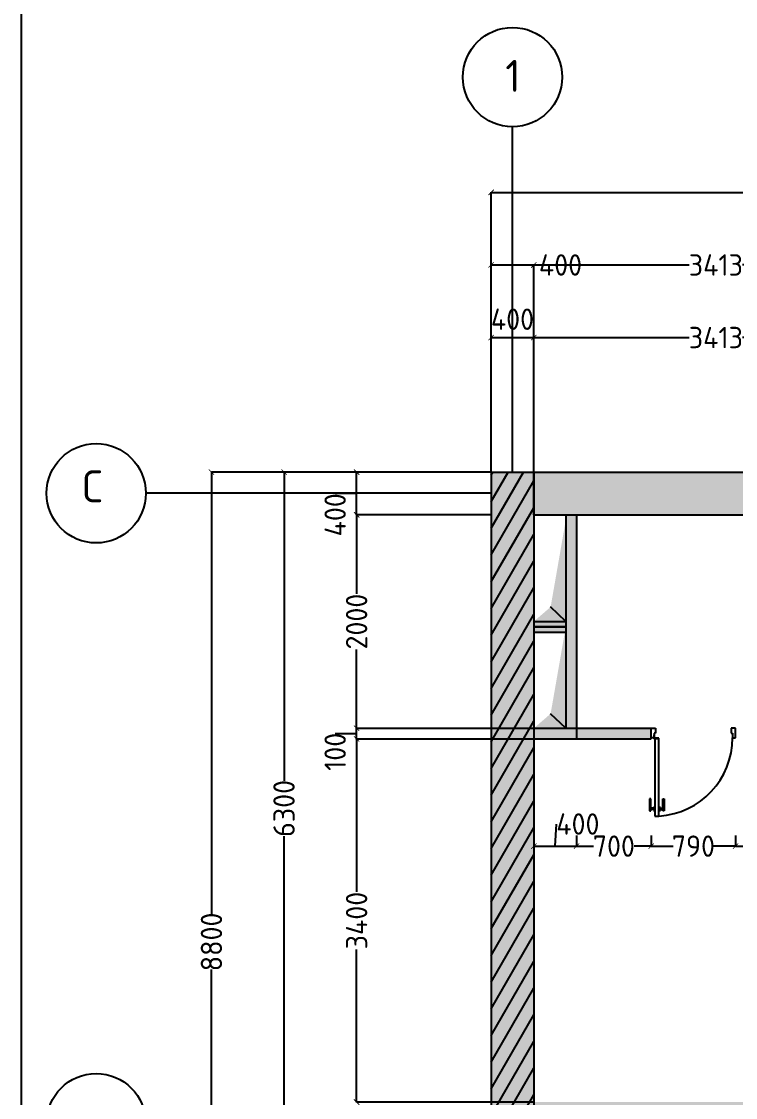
# Model space of a CAD drawing. Header units: inches. Extents: x -59797 to 874375, y -412711 to 5867.
# Drawn here: x 369539 to 376228, y -199150 to -189073 of the extents above; entities that cross this region are included whole.
import ezdxf

# ---------------------------------------------------------------- set-up
doc = ezdxf.new("R2010")
doc.units = ezdxf.units.IN
doc.header["$MEASUREMENT"] = 0
doc.layers.add('freecads.com', color=7, linetype='Continuous')
doc.styles.get("Standard").update_dxf_attribs({"font": 'GOST Common.ttf'})
doc.styles.add('{18b73a54-fa43-428c-adcb-c1c7bbdf2c84}', font='Simplex.shx')
doc.dimstyles.new('Copy of Standard', dxfattribs={"dimtxt": 120, "dimasz": 50, "dimexe": 0.18, "dimexo": 0.0625, "dimgap": 0.09, "dimtad": 0, "dimtih": 1, "dimtoh": 1, "dimdec": 0, "dimzin": 0, "dimdsep": 46, "dimtxsty": 'Standard', "dimblk": 'ARCHTICK', "dimcen": 0.09, "dimclrd": 250, "dimadec": 0, "dimazin": 0, "dimtfac": 1, "dimtdec": 0, "dimtofl": 0, "dimtmove": 0, "dimatfit": 3, "dimldrblk": 'ARCHTICK', "dimfxl": 100, "dimfxlon": 1, "dimtolj": 1, "dimtzin": 0, "dimarcsym": 0})

# ---------------------------------------------------------------- blocks, each defined once
blk = doc.blocks.new('Door')
at = {"layer": 'freecads.com'}
for p, q in [((80583, -19290), (80583, -19202)), ((80583, -19202), (80622, -19202)), ((80622, -19202), (80622, -19249)), ((81373, -19202), (81333, -19202)), ((81333, -19202), (81333, -19249)), ((81373, -19290), (81373, -19202)), ((80612, -19290), (80583, -19290)), ((80610, -19290), (80610, -19264)), ((80610, -19264), (80612, -19264)), ((80612, -19290), (80610, -19290)), ((80622, -19249), (80612, -19249)), ((80612, -19249), (80612, -19290)), ((80612, -19264), (80612, -19290)), ((80617, -19295), (80617, -20026)), ((80656, -19295), (80617, -19295)), ((80643, -19295), (80617, -19295)), ((80617, -19295), (80617, -19297)), ((80617, -19297), (80643, -19297)), ((80643, -19297), (80643, -19295)), ((80656, -20026), (80656, -19295)), ((81333, -19249), (81344, -19249)), ((81344, -19249), (81344, -19290)), ((81344, -19290), (81373, -19290)), ((80581, -19863), (80567, -19863)), ((80567, -19863), (80567, -19975)), ((80581, -19975), (80581, -19863)), ((80612, -19951), (80581, -19951)), ((80617, -19936), (80612, -19936)), ((80612, -19936), (80612, -19980)), ((80617, -19980), (80617, -19936)), ((80656, -19980), (80656, -19936)), ((80656, -19936), (80660, -19936)), ((80660, -19936), (80660, -19980)), ((80660, -19951), (80692, -19951)), ((80692, -19975), (80692, -19863)), ((80692, -19863), (80705, -19863)), ((80705, -19863), (80705, -19975)), ((80567, -19975), (80581, -19975)), ((80612, -19964), (80581, -19964)), ((80612, -19980), (80617, -19980)), ((80617, -20026), (80656, -20026)), ((80660, -19980), (80656, -19980)), ((80660, -19964), (80692, -19964)), ((80705, -19975), (80692, -19975))]:
    blk.add_line(p, q, dxfattribs=at)
blk.add_circle((80613, -19294), 5.27, dxfattribs=at)
blk.add_arc((80613, -19294), 731, 273.3966, 0.2994, dxfattribs=at)
blk = doc.blocks.new('_ArchTick')
at = {"color": 0, "linetype": 'ByBlock', "const_width": 0.15}
blk.add_lwpolyline([(-0.5, -0.5), (0.5, 0.5)], dxfattribs=at)
blk = doc.blocks.new('*D104')
at = {"color": 0, "lineweight": -2, "transparency": 16777216}
for p, q in [((373938, -193293), (373938, -192032)), ((374338, -193293), (374338, -192032))]:
    blk.add_line(p, q, dxfattribs=at)
at = {"color": 250, "lineweight": -2, "transparency": 16777216}
blk.add_line((373938, -192033), (374338, -192033), dxfattribs=at)
at = {"layer": 'Defpoints', "color": 0, "transparency": 16777216}
for p in [(374338, -192033), (373938, -193293), (374338, -193293)]:
    blk.add_point(p, dxfattribs=at)
at = {"color": 250, "lineweight": -2, "transparency": 16777216, "xscale": 50, "yscale": 50, "zscale": 50, "rotation": 180}
blk.add_blockref('_ArchTick', (373938, -192033), dxfattribs=at)
at = {"color": 250, "lineweight": -2, "transparency": 16777216, "xscale": 50, "yscale": 50, "zscale": 50}
blk.add_blockref('_ArchTick', (374338, -192033), dxfattribs=at)
at = {"color": 0, "transparency": 16777216, "insert": (374138, -191861), "char_height": 200, "attachment_point": 5}
blk.add_mtext('\\A1;400', dxfattribs=at)
blk = doc.blocks.new('*D105')
at = {"color": 0, "lineweight": -2, "transparency": 16777216}
for p, q in [((374338, -193293), (374338, -192032)), ((377751, -193293), (377751, -192032))]:
    blk.add_line(p, q, dxfattribs=at)
at = {"color": 250, "lineweight": -2, "transparency": 16777216}
for p, q in [((374338, -192033), (375794, -192033)), ((377751, -192033), (376294, -192033))]:
    blk.add_line(p, q, dxfattribs=at)
at = {"layer": 'Defpoints', "color": 0, "transparency": 16777216}
for p in [(377751, -192033), (374338, -193293), (377751, -193293)]:
    blk.add_point(p, dxfattribs=at)
at = {"color": 250, "lineweight": -2, "transparency": 16777216, "xscale": 50, "yscale": 50, "zscale": 50, "rotation": 180}
blk.add_blockref('_ArchTick', (374338, -192033), dxfattribs=at)
at = {"color": 250, "lineweight": -2, "transparency": 16777216, "xscale": 50, "yscale": 50, "zscale": 50}
blk.add_blockref('_ArchTick', (377751, -192033), dxfattribs=at)
at = {"color": 0, "transparency": 16777216, "insert": (376044, -192033), "char_height": 200, "attachment_point": 5}
blk.add_mtext('\\A1;3413', dxfattribs=at)
blk = doc.blocks.new('*D112')
at = {"color": 0, "lineweight": -2, "transparency": 16777216}
for p, q in [((373938, -193293), (373938, -191352)), ((374338, -193293), (374338, -191352))]:
    blk.add_line(p, q, dxfattribs=at)
at = {"color": 250, "lineweight": -2, "transparency": 16777216}
for p, q in [((373938, -191353), (374338, -191353)), ((374338, -191353), (374388, -191353))]:
    blk.add_line(p, q, dxfattribs=at)
at = {"layer": 'Defpoints', "color": 0, "transparency": 16777216}
for p in [(374338, -191353), (373938, -193293), (374338, -193293)]:
    blk.add_point(p, dxfattribs=at)
at = {"color": 250, "lineweight": -2, "transparency": 16777216, "xscale": 50, "yscale": 50, "zscale": 50, "rotation": 180}
blk.add_blockref('_ArchTick', (373938, -191353), dxfattribs=at)
at = {"color": 250, "lineweight": -2, "transparency": 16777216, "xscale": 50, "yscale": 50, "zscale": 50}
blk.add_blockref('_ArchTick', (374338, -191353), dxfattribs=at)
at = {"color": 0, "transparency": 16777216, "insert": (374588, -191353), "char_height": 200, "attachment_point": 5}
blk.add_mtext('\\A1;400', dxfattribs=at)
blk = doc.blocks.new('*D113')
at = {"color": 0, "lineweight": -2, "transparency": 16777216}
for p, q in [((374338, -193293), (374338, -191352)), ((377751, -193293), (377751, -191352))]:
    blk.add_line(p, q, dxfattribs=at)
at = {"color": 250, "lineweight": -2, "transparency": 16777216}
for p, q in [((374338, -191353), (375794, -191353)), ((377751, -191353), (376294, -191353))]:
    blk.add_line(p, q, dxfattribs=at)
at = {"layer": 'Defpoints', "color": 0, "transparency": 16777216}
for p in [(377751, -191353), (374338, -193293), (377751, -193293)]:
    blk.add_point(p, dxfattribs=at)
at = {"color": 250, "lineweight": -2, "transparency": 16777216, "xscale": 50, "yscale": 50, "zscale": 50, "rotation": 180}
blk.add_blockref('_ArchTick', (374338, -191353), dxfattribs=at)
at = {"color": 250, "lineweight": -2, "transparency": 16777216, "xscale": 50, "yscale": 50, "zscale": 50}
blk.add_blockref('_ArchTick', (377751, -191353), dxfattribs=at)
at = {"color": 0, "transparency": 16777216, "insert": (376044, -191353), "char_height": 200, "attachment_point": 5}
blk.add_mtext('\\A1;3413', dxfattribs=at)
blk = doc.blocks.new('*D117')
at = {"color": 0, "lineweight": -2, "transparency": 16777216}
for p, q in [((373938, -193293), (373938, -190672)), ((385938, -193293), (385938, -190672))]:
    blk.add_line(p, q, dxfattribs=at)
at = {"color": 250, "lineweight": -2, "transparency": 16777216}
for p, q in [((373938, -190673), (379628, -190673)), ((385938, -190673), (380248, -190673))]:
    blk.add_line(p, q, dxfattribs=at)
at = {"layer": 'Defpoints', "color": 0, "transparency": 16777216}
for p in [(385938, -190673), (373938, -193293), (385938, -193293)]:
    blk.add_point(p, dxfattribs=at)
at = {"color": 250, "lineweight": -2, "transparency": 16777216, "xscale": 50, "yscale": 50, "zscale": 50, "rotation": 180}
blk.add_blockref('_ArchTick', (373938, -190673), dxfattribs=at)
at = {"color": 250, "lineweight": -2, "transparency": 16777216, "xscale": 50, "yscale": 50, "zscale": 50}
blk.add_blockref('_ArchTick', (385938, -190673), dxfattribs=at)
at = {"color": 0, "transparency": 16777216, "insert": (379938, -190673), "char_height": 200, "attachment_point": 5}
blk.add_mtext('\\A1;12000', dxfattribs=at)
blk = doc.blocks.new('*D140')
at = {"color": 0, "lineweight": -2, "transparency": 16777216}
for p, q in [((374738, -195793), (372677, -195793)), ((374338, -199193), (372677, -199193))]:
    blk.add_line(p, q, dxfattribs=at)
at = {"color": 250, "lineweight": -2, "transparency": 16777216}
for p, q in [((372678, -195793), (372678, -197223)), ((372678, -199193), (372678, -197763))]:
    blk.add_line(p, q, dxfattribs=at)
at = {"layer": 'Defpoints', "color": 0, "transparency": 16777216}
for p in [(372678, -195793), (374738, -195793), (374338, -199193)]:
    blk.add_point(p, dxfattribs=at)
at = {"color": 250, "lineweight": -2, "transparency": 16777216, "xscale": 50, "yscale": 50, "zscale": 50}
for p, rotation in [((372678, -195793), 90), ((372678, -199193), 270)]:
    blk.add_blockref('_ArchTick', p, dxfattribs=dict(at, rotation=rotation))
at = {"color": 0, "transparency": 16777216, "insert": (372678, -197493), "char_height": 200, "attachment_point": 5, "rotation": 90}
blk.add_mtext('\\A1;3400', dxfattribs=at)
blk = doc.blocks.new('*D141')
at = {"color": 0, "lineweight": -2, "transparency": 16777216}
for p, q in [((374738, -195693), (372677, -195693)), ((374738, -195793), (372677, -195793))]:
    blk.add_line(p, q, dxfattribs=at)
at = {"color": 250, "lineweight": -2, "transparency": 16777216}
for p, q in [((372678, -195793), (372678, -195693)), ((372678, -195743), (372477, -195743)), ((372477, -195743), (372477, -195743))]:
    blk.add_line(p, q, dxfattribs=at)
at = {"layer": 'Defpoints', "color": 0, "transparency": 16777216}
for p in [(372678, -195693), (374738, -195693), (374738, -195793)]:
    blk.add_point(p, dxfattribs=at)
at = {"color": 250, "lineweight": -2, "transparency": 16777216, "xscale": 50, "yscale": 50, "zscale": 50}
for p, rotation in [((372678, -195693), 90), ((372678, -195793), 270)]:
    blk.add_blockref('_ArchTick', p, dxfattribs=dict(at, rotation=rotation))
at = {"color": 0, "transparency": 16777216, "insert": (372477, -195913), "char_height": 200, "attachment_point": 5, "rotation": 90}
blk.add_mtext('\\A1;100', dxfattribs=at)
blk = doc.blocks.new('*D142')
at = {"color": 0, "lineweight": -2, "transparency": 16777216}
for p, q in [((373938, -193693), (372677, -193693)), ((374738, -195693), (372677, -195693))]:
    blk.add_line(p, q, dxfattribs=at)
at = {"color": 250, "lineweight": -2, "transparency": 16777216}
for p, q in [((372678, -193693), (372678, -194433)), ((372678, -195693), (372678, -194953))]:
    blk.add_line(p, q, dxfattribs=at)
at = {"layer": 'Defpoints', "color": 0, "transparency": 16777216}
for p in [(372678, -193693), (373938, -193693), (374738, -195693)]:
    blk.add_point(p, dxfattribs=at)
at = {"color": 250, "lineweight": -2, "transparency": 16777216, "xscale": 50, "yscale": 50, "zscale": 50}
for p, rotation in [((372678, -193693), 90), ((372678, -195693), 270)]:
    blk.add_blockref('_ArchTick', p, dxfattribs=dict(at, rotation=rotation))
at = {"color": 0, "transparency": 16777216, "insert": (372678, -194693), "char_height": 200, "attachment_point": 5, "rotation": 90}
blk.add_mtext('\\A1;2000', dxfattribs=at)
blk = doc.blocks.new('*D143')
at = {"color": 0, "lineweight": -2, "transparency": 16777216}
for p, q in [((373938, -193293), (372677, -193293)), ((373938, -193693), (372677, -193693))]:
    blk.add_line(p, q, dxfattribs=at)
at = {"color": 250, "lineweight": -2, "transparency": 16777216}
for p, q in [((372678, -193693), (372678, -193293)), ((372678, -193493), (372477, -193493)), ((372477, -193493), (372477, -193493))]:
    blk.add_line(p, q, dxfattribs=at)
at = {"layer": 'Defpoints', "color": 0, "transparency": 16777216}
for p in [(372678, -193293), (373938, -193293), (373938, -193693)]:
    blk.add_point(p, dxfattribs=at)
at = {"color": 250, "lineweight": -2, "transparency": 16777216, "xscale": 50, "yscale": 50, "zscale": 50}
for p, rotation in [((372678, -193293), 90), ((372678, -193693), 270)]:
    blk.add_blockref('_ArchTick', p, dxfattribs=dict(at, rotation=rotation))
at = {"color": 0, "transparency": 16777216, "insert": (372477, -193693), "char_height": 200, "attachment_point": 5, "rotation": 90}
blk.add_mtext('\\A1;400', dxfattribs=at)
blk = doc.blocks.new('*D146')
at = {"color": 0, "lineweight": -2, "transparency": 16777216}
for p, q in [((373938, -193293), (371997, -193293)), ((377838, -199593), (371997, -199593))]:
    blk.add_line(p, q, dxfattribs=at)
at = {"color": 250, "lineweight": -2, "transparency": 16777216}
for p, q in [((371998, -193293), (371998, -196183)), ((371998, -199593), (371998, -196703))]:
    blk.add_line(p, q, dxfattribs=at)
at = {"layer": 'Defpoints', "color": 0, "transparency": 16777216}
for p in [(371998, -193293), (373938, -193293), (377838, -199593)]:
    blk.add_point(p, dxfattribs=at)
at = {"color": 250, "lineweight": -2, "transparency": 16777216, "xscale": 50, "yscale": 50, "zscale": 50}
for p, rotation in [((371998, -193293), 90), ((371998, -199593), 270)]:
    blk.add_blockref('_ArchTick', p, dxfattribs=dict(at, rotation=rotation))
at = {"color": 0, "transparency": 16777216, "insert": (371998, -196443), "char_height": 200, "attachment_point": 5, "rotation": 90}
blk.add_mtext('\\A1;6300', dxfattribs=at)
blk = doc.blocks.new('*D147')
at = {"color": 0, "lineweight": -2, "transparency": 16777216}
for p, q in [((373938, -193293), (371317, -193293)), ((377750, -202093), (371317, -202093))]:
    blk.add_line(p, q, dxfattribs=at)
at = {"color": 250, "lineweight": -2, "transparency": 16777216}
for p, q in [((371318, -193293), (371318, -197433)), ((371318, -202093), (371318, -197953))]:
    blk.add_line(p, q, dxfattribs=at)
at = {"layer": 'Defpoints', "color": 0, "transparency": 16777216}
for p in [(371318, -193293), (373938, -193293), (377751, -202093)]:
    blk.add_point(p, dxfattribs=at)
at = {"color": 250, "lineweight": -2, "transparency": 16777216, "xscale": 50, "yscale": 50, "zscale": 50}
for p, rotation in [((371318, -193293), 90), ((371318, -202093), 270)]:
    blk.add_blockref('_ArchTick', p, dxfattribs=dict(at, rotation=rotation))
at = {"color": 0, "transparency": 16777216, "insert": (371318, -197693), "char_height": 200, "attachment_point": 5, "rotation": 90}
blk.add_mtext('\\A1;8800', dxfattribs=at)
blk = doc.blocks.new('*D254')
at = {"color": 250, "lineweight": -2, "transparency": 16777216}
for p, q in [((374538, -196796), (374551, -196589)), ((374551, -196589), (374551, -196589)), ((374338, -196796), (374738, -196796))]:
    blk.add_line(p, q, dxfattribs=at)
at = {"color": 0, "lineweight": -2, "transparency": 16777216}
for p, q in [((374338, -196696), (374338, -196796)), ((374738, -196696), (374738, -196796))]:
    blk.add_line(p, q, dxfattribs=at)
at = {"layer": 'Defpoints', "color": 0, "transparency": 16777216}
for p in [(374338, -195793), (374738, -195793), (374738, -196796)]:
    blk.add_point(p, dxfattribs=at)
at = {"color": 250, "lineweight": -2, "transparency": 16777216, "xscale": 50, "yscale": 50, "zscale": 50, "rotation": 180}
blk.add_blockref('_ArchTick', (374338, -196796), dxfattribs=at)
at = {"color": 250, "lineweight": -2, "transparency": 16777216, "xscale": 50, "yscale": 50, "zscale": 50}
blk.add_blockref('_ArchTick', (374738, -196796), dxfattribs=at)
at = {"color": 0, "transparency": 16777216, "insert": (374751, -196589), "char_height": 200, "attachment_point": 5}
blk.add_mtext('\\A1;400', dxfattribs=at)
blk = doc.blocks.new('*D255')
at = {"color": 0, "lineweight": -2, "transparency": 16777216}
for p, q in [((374738, -196696), (374738, -196796)), ((375438, -196696), (375438, -196796))]:
    blk.add_line(p, q, dxfattribs=at)
at = {"color": 250, "lineweight": -2, "transparency": 16777216}
for p, q in [((374738, -196796), (374898, -196796)), ((375438, -196796), (375277, -196796))]:
    blk.add_line(p, q, dxfattribs=at)
at = {"layer": 'Defpoints', "color": 0, "transparency": 16777216}
for p in [(374738, -195793), (375438, -195793), (375438, -196796)]:
    blk.add_point(p, dxfattribs=at)
at = {"color": 250, "lineweight": -2, "transparency": 16777216, "xscale": 50, "yscale": 50, "zscale": 50, "rotation": 180}
blk.add_blockref('_ArchTick', (374738, -196796), dxfattribs=at)
at = {"color": 250, "lineweight": -2, "transparency": 16777216, "xscale": 50, "yscale": 50, "zscale": 50}
blk.add_blockref('_ArchTick', (375438, -196796), dxfattribs=at)
at = {"color": 0, "transparency": 16777216, "insert": (375088, -196796), "char_height": 200, "attachment_point": 5}
blk.add_mtext('\\A1;700', dxfattribs=at)
blk = doc.blocks.new('*D256')
at = {"color": 0, "lineweight": -2, "transparency": 16777216}
for p, q in [((375438, -196696), (375438, -196796)), ((376228, -196696), (376228, -196796))]:
    blk.add_line(p, q, dxfattribs=at)
at = {"color": 250, "lineweight": -2, "transparency": 16777216}
for p, q in [((375438, -196796), (375643, -196796)), ((376228, -196796), (376022, -196796))]:
    blk.add_line(p, q, dxfattribs=at)
at = {"layer": 'Defpoints', "color": 0, "transparency": 16777216}
for p in [(375438, -195793), (376228, -195793), (376228, -196796)]:
    blk.add_point(p, dxfattribs=at)
at = {"color": 250, "lineweight": -2, "transparency": 16777216, "xscale": 50, "yscale": 50, "zscale": 50, "rotation": 180}
blk.add_blockref('_ArchTick', (375438, -196796), dxfattribs=at)
at = {"color": 250, "lineweight": -2, "transparency": 16777216, "xscale": 50, "yscale": 50, "zscale": 50}
blk.add_blockref('_ArchTick', (376228, -196796), dxfattribs=at)
at = {"color": 0, "transparency": 16777216, "insert": (375833, -196796), "char_height": 200, "attachment_point": 5}
blk.add_mtext('\\A1;790', dxfattribs=at)
blk = doc.blocks.new('*D257')
at = {"color": 0, "lineweight": -2, "transparency": 16777216}
for p, q in [((376228, -196696), (376228, -196796)), ((378138, -196896), (378138, -196796))]:
    blk.add_line(p, q, dxfattribs=at)
at = {"color": 250, "lineweight": -2, "transparency": 16777216}
for p, q in [((376228, -196796), (376963, -196796)), ((378138, -196796), (377403, -196796))]:
    blk.add_line(p, q, dxfattribs=at)
at = {"layer": 'Defpoints', "color": 0, "transparency": 16777216}
for p in [(376228, -195793), (378138, -196796), (378138, -197293)]:
    blk.add_point(p, dxfattribs=at)
at = {"color": 250, "lineweight": -2, "transparency": 16777216, "xscale": 50, "yscale": 50, "zscale": 50, "rotation": 180}
blk.add_blockref('_ArchTick', (376228, -196796), dxfattribs=at)
at = {"color": 250, "lineweight": -2, "transparency": 16777216, "xscale": 50, "yscale": 50, "zscale": 50}
blk.add_blockref('_ArchTick', (378138, -196796), dxfattribs=at)
at = {"color": 0, "transparency": 16777216, "insert": (377183, -196796), "char_height": 200, "attachment_point": 5}
blk.add_mtext('\\A1;1910', dxfattribs=at)

msp = doc.modelspace()

# ---------------------------------------------------------------- hatches: boundary and pattern name
at = {"true_color": 0x939598}
h = msp.add_hatch(color=252, dxfattribs=at)
h.dxf.hatch_style = 1
h.paths.add_polyline_path([(374337.6, -193292.6), (373937.6, -193292.6), (373937.6, -199592.6), (374337.6, -199592.6)])
h.paths.add_polyline_path([(377750.5, -193292.6), (374337.6, -193292.6), (374337.6, -193692.6), (377750.5, -193692.6)])
h.paths.add_polyline_path([(378237.6, -198342.6), (378237.6, -198242.6), (378237.6, -197292.6), (378137.6, -197292.6), (378137.6, -197590), (378137.6, -199192.6), (374337.6, -199192.6), (374337.6, -199592.6), (377837.6, -199592.6), (377837.6, -201692.6), (378237.6, -201692.6)])
h.paths.add_polyline_path([(380072.2, -198353.5), (379972.2, -198353.5), (379972.2, -198407.7), (378237.6, -198407.7), (378237.6, -198507.7), (379972.2, -198507.7), (379972.2, -199107.7), (380072.2, -199107.7), (380072.2, -198507.7)])
h.paths.add_polyline_path([(383937.6, -197192.6), (383752.6, -197192.6), (380072.2, -197192.6), (380072.2, -197095.6), (379972.2, -197095.6), (379972.2, -197355.1), (380072.2, -197355.1), (380072.2, -197330.7), (380072.2, -197292.6), (383937.6, -197292.6)])
h.paths.add_polyline_path([(384337.6, -196892.6), (384337.6, -196431.9), (384226.7, -196431.9), (383937.6, -196431.9), (383937.6, -197192.6), (383937.6, -197292.6), (384337.6, -197292.6)])
h.paths.add_polyline_path([(384225.2, -201692.6), (382333.9, -201692.6), (382133.9, -201692.6), (381746, -201692.6), (378795.8, -201692.6), (378795.8, -202092.6), (384225.2, -202092.6)])
h.paths.add_polyline_path([(375437.6, -195692.6), (374737.6, -195692.6), (374737.6, -195792.6), (375437.6, -195792.6)])
at = {"true_color": 0x636466}
h = msp.add_hatch(dxfattribs=at)
h.set_pattern_fill('ANSI31', color=251, scale=1000, angle=15)
h.set_pattern_definition([(60, (345263.35, -175984.19), (-108.25318, 62.5), [])])
h.paths.add_polyline_path([(373937.6, -199592.6), (374337.6, -199592.6), (374337.6, -193292.6), (373937.6, -193292.6)])
at = {"true_color": 0x939598, "transparency": 33554687}
h = msp.add_hatch(color=252, dxfattribs=at)
h.dxf.hatch_style = 1
h.paths.add_polyline_path([(378637.6, -193692.6), (378537.6, -193692.6), (378537.6, -194642.6), (378237.6, -194642.6), (378237.6, -193692.6), (378137.6, -193692.6), (378137.6, -195692.6), (378137.6, -195792.6), (378237.6, -195792.6), (378637.6, -195792.6)])
h.paths.add_polyline_path([(378237.6, -194742.6), (378537.6, -194742.6), (378537.6, -195692.6), (378237.6, -195692.6)], flags=16)
h.paths.add_polyline_path([(374737.6, -193692.6), (374637.6, -193692.6), (374637.6, -195692.6), (374337.6, -195692.6), (374337.6, -195792.6), (374737.6, -195792.6)])
h.paths.add_polyline_path([(374637.6, -194692.6), (374337.6, -194692.6), (374337.6, -194742.6), (374637.6, -194742.6)], flags=17)
h.paths.add_polyline_path([(374637.6, -194742.6), (374337.6, -194742.6), (374337.6, -194792.6), (374637.6, -194792.6)], flags=17)
at = {"true_color": 0x000000, "transparency": 33554687}
h = msp.add_hatch(color=18, dxfattribs=at)
h.dxf.hatch_style = 1
h.paths.add_polyline_path([(374637.6, -193742.6), (374495.7, -194556.1), (374637.6, -194692.6)])
h.paths.add_polyline_path([(374495.7, -194556.1), (374337.6, -194692.6), (374637.6, -194692.6)])
at = {"true_color": 0x636466}
h = msp.add_hatch(dxfattribs=at)
h.set_pattern_fill('AR-B816', color=251, scale=1000, angle=15)
h.set_pattern_definition([(15, (294855, -176590), (-2070.55, 7727.4), []), (105, (294855, -176590), (-9797.96, 5656.85), [8000, -8000])])
h.paths.add_polyline_path([(378137.6, -193692.6), (377837.6, -193692.6), (374737.6, -193692.6), (374737.6, -195692.6), (375471.3, -195692.6), (375471.3, -195059.3), (375466.9, -195059.3), (375435.3, -195044), (375435.3, -195132.2), (375422.1, -195132.2), (375422.1, -195020.3), (375435.3, -195020.3), (375466.9, -195030.8), (375466.9, -195015.4), (375471.3, -194969.5), (375510.8, -194969.5), (375510.8, -194971.2, -0.3936323), (376198.6, -195692.6), (378137.6, -195692.6)])
at = {"true_color": 0x000000, "transparency": 33554687}
h = msp.add_hatch(color=18, dxfattribs=at)
h.dxf.hatch_style = 1
h.paths.add_polyline_path([(374637.6, -194742.6), (374495.7, -195556.1), (374637.6, -195692.6)])
h.paths.add_polyline_path([(374495.7, -195556.1), (374337.6, -195692.6), (374637.6, -195692.6)])

# ---------------------------------------------------------------- linework, layer by layer
at = {"color": 7}
for p, q in [((374138.9, -193292.6), (374138.9, -190058.6)), ((373937.6, -193292.6), (373937.6, -199592.6)), ((373937.6, -193292.6), (385937.6, -193292.6)), ((374337.6, -193692.6), (374337.6, -193292.6)), ((374337.6, -193292.6), (374337.6, -199592.6)), ((373937.6, -193491.6), (370703.7, -193491.6)), ((374337.6, -193692.6), (377837.6, -193692.6)), ((374337.6, -193692.6), (377837.6, -193692.6)), ((374637.6, -194692.6), (374495.7, -194556.1)), ((374637.6, -195692.6), (374495.7, -195556.1))]:
    msp.add_line(p, q, dxfattribs=at)
for p, q in [((373937.6, -193292.6), (377837.6, -193292.6)), ((374337.6, -193692.6), (374337.6, -195792.6)), ((374637.6, -193692.6), (374637.6, -195692.6)), ((374737.6, -193692.6), (374737.6, -195792.6)), ((374737, -194242.6), (374737.6, -194242.6)), ((374337.6, -194692.6), (374637.6, -194692.6)), ((374337.6, -194742.6), (374637.6, -194742.6)), ((374337.6, -194792.6), (374637.6, -194792.6)), ((374337.6, -195692.6), (374637.6, -195692.6)), ((374737.6, -195692.6), (375437.6, -195692.6)), ((375437.6, -195792.6), (375437.6, -195692.6)), ((374337.6, -195792.6), (375437.6, -195792.6))]:
    msp.add_line(p, q)
at = {"color": 7, "lineweight": 30}
msp.add_line((374337.6, -194742.6), (374637.6, -194742.6), dxfattribs=at)
at = {"color": 7}
msp.add_lwpolyline([(369538.6, -220553.4), (369538.6, -160553.4), (449538.6, -160553.4), (449538.6, -220553.4), (369538.6, -220553.4)], dxfattribs=at)
for centre in [(374138.9, -189593.4), (370238.5, -193491.6), (370238.5, -199390.3)]:
    msp.add_circle(centre, 465.2, dxfattribs=at)

# ---------------------------------------------------------------- block references
msp.add_blockref('Door', (294854.7, -176490.2), dxfattribs=at)

# ---------------------------------------------------------------- texts
at = {"color": 7, "char_height": 300, "attachment_point": 1, "style": '{18b73a54-fa43-428c-adcb-c1c7bbdf2c84}'}
for s, insert in [('{\\fGOST Common|b0|i0|c0|p34;1}', (374071.1, -189431.8)), ('{\\fGOST Common|b0|i0|c0|p34;C}', (370100.3, -193276.1))]:
    msp.add_mtext_dynamic_manual_height_columns(s, width=300, gutter_width=11072.2, heights=[0], dxfattribs=dict(at, insert=insert))

# ---------------------------------------------------------------- dimensions: what is measured, and where the dimension line sits
at = {"color": 7}
for base, p1, p2, override, picture, middle in [((385937.6, -190672.6), (373937.6, -193292.6), (385937.6, -193292.6), {"dimtxt": 200, "dimfxl": 10000}, '*D117', (379937.6, -190672.6)), ((374337.6, -191352.6), (373937.6, -193292.6), (374337.6, -193292.6), {"dimtxt": 200, "dimfxl": 10000}, '*D112', (374587.7, -191352.6)), ((377750.5, -191352.6), (374337.6, -193292.6), (377750.5, -193292.6), {"dimtxt": 200, "dimtmove": 1, "dimfxl": 10000}, '*D113', (376044.1, -191352.6)), ((377750.5, -192032.6), (374337.6, -193292.6), (377750.5, -193292.6), {"dimtxt": 200, "dimtmove": 1, "dimfxl": 10000}, '*D105', (376044.1, -192032.6)), ((375437.6, -196796.3), (374737.6, -195792.6), (375437.6, -195792.6), {"dimtxt": 200, "dimtmove": 1}, '*D255', (375087.6, -196796.3)), ((376227.6, -196796.3), (375437.6, -195792.6), (376227.6, -195792.6), {"dimtxt": 200, "dimtmove": 1}, '*D256', (375832.6, -196796.3)), ((378137.6, -196796.3), (376227.6, -195792.6), (378137.6, -197292.6), {"dimtxt": 200, "dimtmove": 1}, '*D257', (377182.6, -196796.3))]:
    dim = msp.add_linear_dim(base=base, p1=p1, p2=p2, dimstyle='Copy of Standard', override=override, dxfattribs=at)
    dim.commit()
    dim.dimension.update_dxf_attribs({"geometry": picture, "text_midpoint": middle})
for base, p1, p2, override, picture, middle in [((374337.6, -192032.6), (373937.6, -193292.6), (374337.6, -193292.6), {"dimtxt": 200, "dimtmove": 2, "dimfxl": 10000}, '*D104', (374137.7, -191861.4)), ((374737.6, -196796.3), (374337.6, -195792.6), (374737.6, -195792.6), {"dimtxt": 200, "dimtmove": 1}, '*D254', (374550.9, -196589.1))]:
    dim = msp.add_linear_dim(base=base, p1=p1, p2=p2, dimstyle='Copy of Standard', override=override, dxfattribs=at)
    dim.commit()
    dim.dimension.update_dxf_attribs({"geometry": picture, "text_midpoint": middle, "dimtype": 160})
for base, p1, p2, override, picture, middle in [((371317.6, -193292.6), (377750.5, -202092.6), (373937.6, -193292.6), {"dimtxt": 200, "dimfxl": 10000}, '*D147', (371317.6, -197692.6)), ((371997.6, -193292.6), (377837.6, -199592.6), (373937.6, -193292.6), {"dimtxt": 200, "dimtmove": 1, "dimfxl": 10000}, '*D146', (371997.6, -196442.6)), ((372677.6, -193292.6), (373937.6, -193692.6), (373937.6, -193292.6), {"dimtxt": 200, "dimtmove": 1, "dimfxl": 10000}, '*D143', (372477.1, -193492.6)), ((372677.6, -193692.6), (374737.6, -195692.6), (373937.6, -193692.6), {"dimtxt": 200, "dimtmove": 1, "dimfxl": 10000}, '*D142', (372677.6, -194692.6)), ((372677.6, -195692.6), (374737.6, -195792.6), (374737.6, -195692.6), {"dimtxt": 200, "dimtmove": 1, "dimfxl": 10000}, '*D141', (372477.1, -195742.6)), ((372677.6, -195792.6), (374337.6, -199192.6), (374737.6, -195792.6), {"dimtxt": 200, "dimtmove": 1, "dimfxl": 10000}, '*D140', (372677.6, -197492.6))]:
    dim = msp.add_linear_dim(base=base, p1=p1, p2=p2, angle=90, dimstyle='Copy of Standard', override=override, dxfattribs=at)
    dim.commit()
    dim.dimension.update_dxf_attribs({"geometry": picture, "text_midpoint": middle, "text_rotation": 90})

doc.saveas('drawing.dxf')
